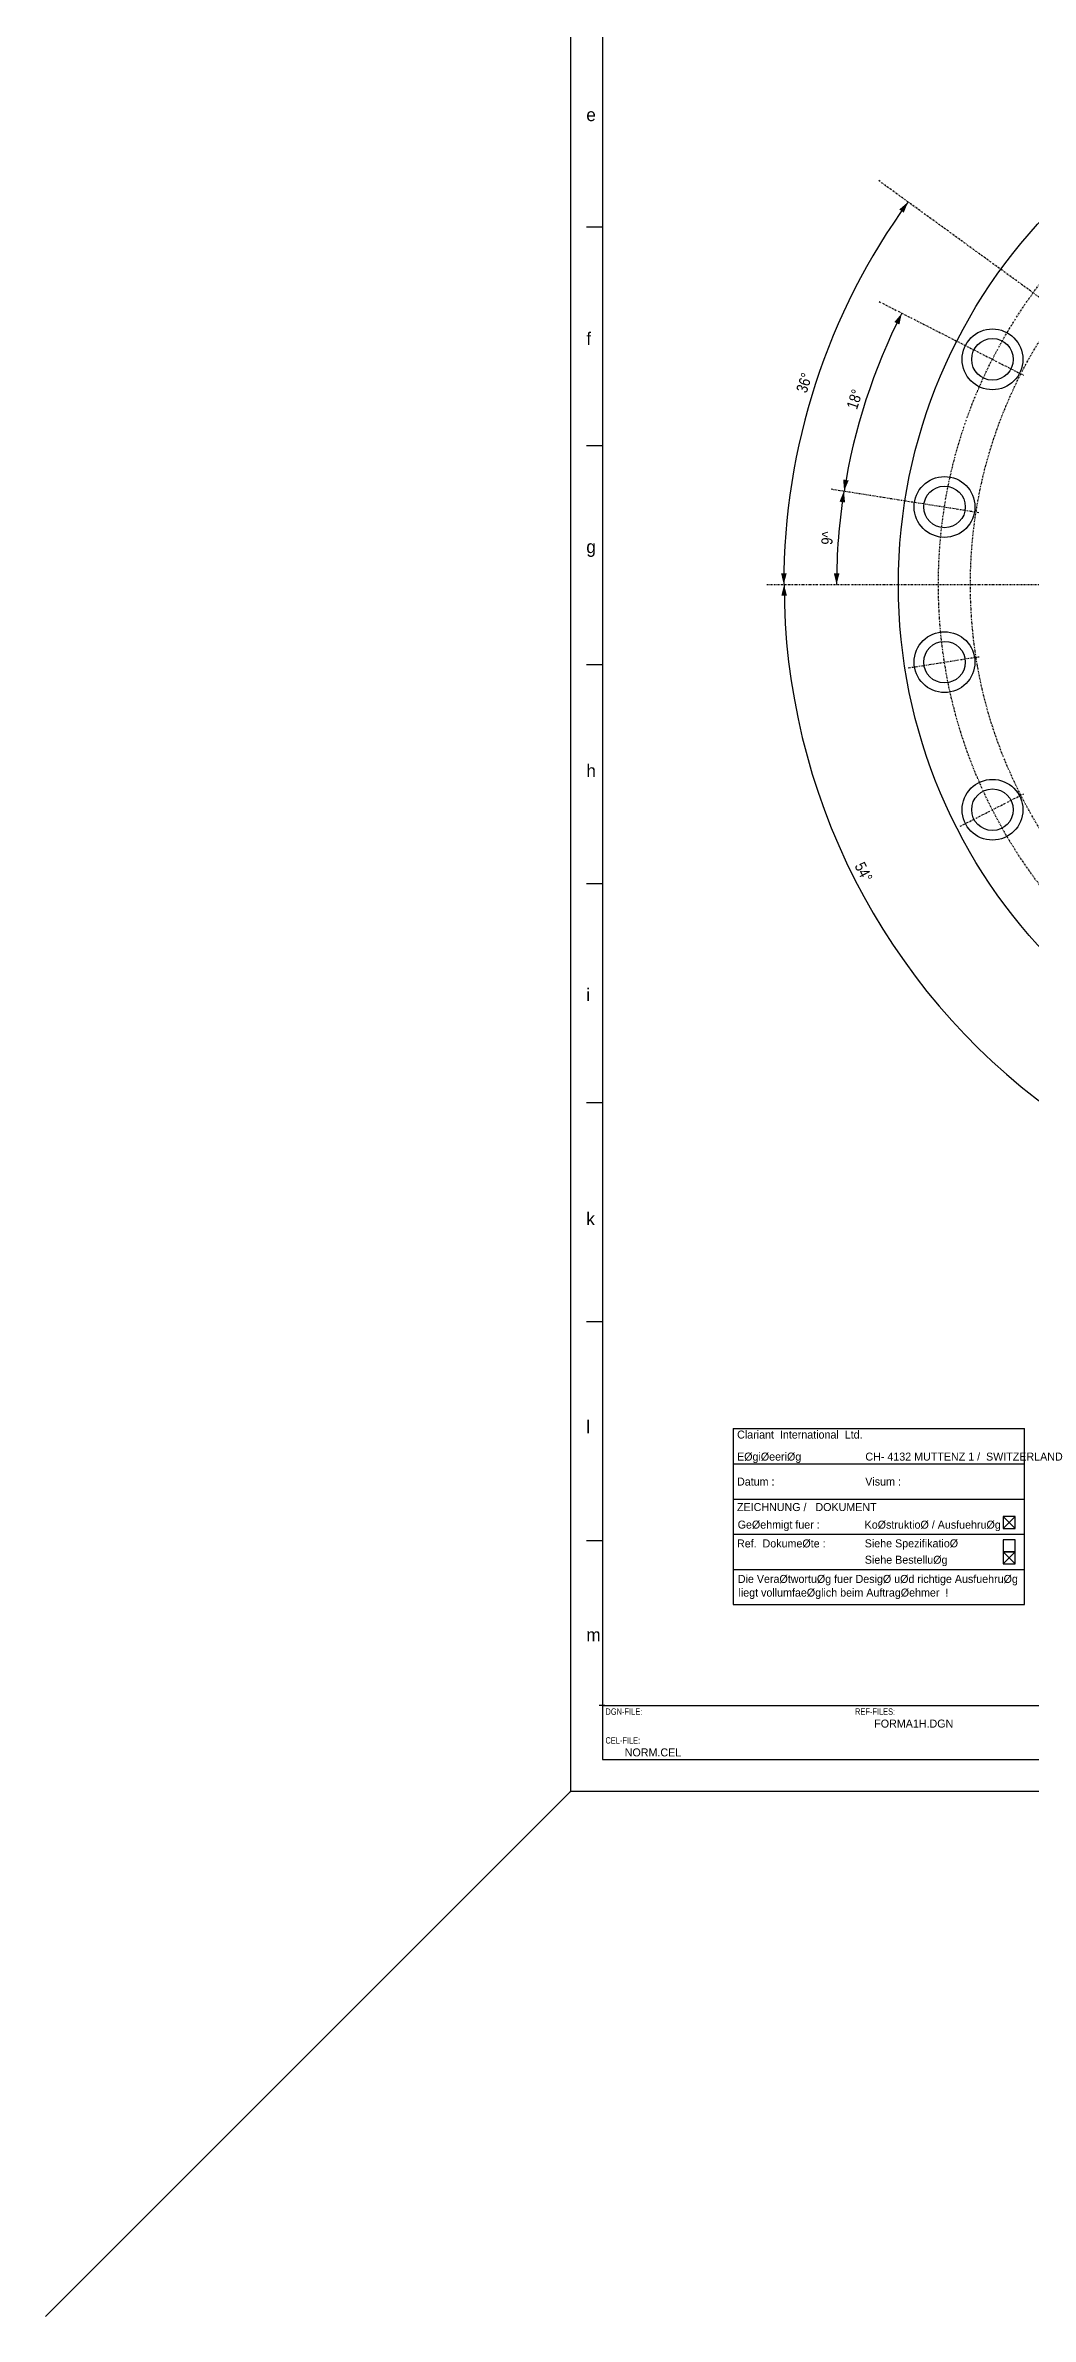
# Model space of a CAD drawing. Extents: x -22471 to -21578, y 9813 to 10953.
# Drawn here: x -22471 to -22163, y 9813 to 10523 of the extents above; entities that cross this region are included whole.
import ezdxf
from ezdxf.enums import TextEntityAlignment as Align

# ---------------------------------------------------------------- set-up
doc = ezdxf.new("R2010")
doc.units = 0
doc.header["$MEASUREMENT"] = 0
doc.linetypes.add('DASHDOT', pattern=[1, 0.5, -0.25, 0, -0.25])
for name, color, linetype in [('10', 7, 'CONTINUOUS'), ('15', 7, 'CONTINUOUS'), ('16', 7, 'CONTINUOUS'), ('A1H-1', 7, 'CONTINUOUS'), ('A1H-10', 7, 'CONTINUOUS'), ('CONSTRUCTION_CLASS', 7, 'CONTINUOUS')]:
    doc.layers.add(name, color=color, linetype=linetype)
doc.styles.get("Standard").update_dxf_attribs({"font": 'txt', "height": 0.2})

# ---------------------------------------------------------------- blocks, each defined once
blk = doc.blocks.new('STCL2')
at = {"layer": 'A1H-10', "color": 3, "linetype": 'Continuous'}
for p, q in [((-91, 55), (-91, 0)), ((-91, 55), (0, 55)), ((0, 0), (0, 55)), ((-91, 44), (0, 44)), ((-91, 33), (0, 33)), ((-91, 22), (0, 22)), ((-6.622, 23.833), (-2.892, 27.563)), ((-6.622, 27.563), (-2.892, 23.833)), ((-6.622, 12.738), (-2.892, 16.468)), ((-6.622, 16.468), (-2.892, 12.738)), ((-91, 11), (0, 11)), ((-91, 0), (0, 0))]:
    blk.add_line(p, q, dxfattribs=at)
for points in [[(-6.622, 23.833), (-2.892, 23.833), (-2.892, 27.563), (-6.622, 27.563)], [(-6.622, 16.468), (-2.892, 16.468), (-2.892, 20.198), (-6.622, 20.198)], [(-6.622, 12.738), (-2.892, 12.738), (-2.892, 16.468), (-6.622, 16.468)]]:
    blk.add_lwpolyline(points, close=True, dxfattribs=at)
for s, p in [('Clariant  International  Ltd.', (-89.798, 53.13)), ('E%%cgi%%ceeri%%cg', (-89.815, 46.253)), ('CH- 4132 MUTTENZ 1 /  SWITZERLAND', (-49.71, 46.248)), ('Datum :', (-89.825, 38.441)), ('Visum :', (-49.752, 38.455)), ('ZEICHNUNG /   DOKUMENT', (-89.841, 30.484)), ('Ge%%cehmigt fuer :', (-89.626, 24.999)), ('Ko%%cstruktio%%c / Ausfuehru%%cg', (-49.951, 24.987)), ('Ref.  Dokume%%cte :', (-89.832, 19.116)), ('Siehe Spezifikatio%%c', (-49.913, 19.15)), ('Siehe Bestellu%%cg', (-49.883, 14.021)), ('Die Vera%%ctwortu%%cg fuer Desig%%c u%%cd richtige Ausfuehru%%cg', (-89.569, 8.024)), ('liegt vollumfae%%cglich beim Auftrag%%cehmer  !', (-89.375, 3.76))]:
    blk.add_text(s, height=2.5, dxfattribs=at).set_placement(p, align=Align.MIDDLE_LEFT)

msp = doc.modelspace()

# ---------------------------------------------------------------- linework, layer by layer
at = {"layer": '15', "color": 1, "linetype": 'Continuous'}
for centre, radius, start, end in [((-22036.48, 10354.53), 203.4, 144.00078, 180), ((-22036.56, 10354.52), 186.77, 152.99454, 170.99488), ((-22036.63, 10354.53), 186.74, 170.99489, 180), ((-22036.6, 10354.53), 203.19, 180, 234.00088)]:
    msp.add_arc(centre, radius, start, end, dxfattribs=at)
for points in [[(-22203.78, 10471.74), (-22201.03, 10474.08), (-22202.36, 10470.73)], [(-22205.3, 10436.58), (-22202.96, 10439.32), (-22203.74, 10435.8)], [(-22222.46, 10380.43), (-22221.07, 10383.76), (-22220.72, 10380.17)], [(-22219.58, 10387.06), (-22221.02, 10383.75), (-22221.31, 10387.35)], [(-22238.97, 10358.02), (-22239.88, 10354.53), (-22240.72, 10358.04)], [(-22240.63, 10351.02), (-22239.79, 10354.53), (-22238.88, 10351.04)], [(-22222.47, 10358.02), (-22223.38, 10354.53), (-22224.22, 10358.04)]]:
    msp.add_solid(points, dxfattribs=at)
at = {"layer": '16', "color": 52, "linetype": 'DASHDOT'}
for p, q in [((-22146.61, 10434.54), (-22210.25, 10480.78)), ((-22210.05, 10442.94), (-22164.9, 10419.93)), ((-22225.07, 10384.39), (-22178.83, 10377.06)), ((-22245.12, 10354.53), (-22036.55, 10354.53)), ((-22200.96, 10328.49), (-22178.83, 10331.99)), ((-22184.7, 10279.04), (-22164.9, 10289.13))]:
    msp.add_line(p, q, dxfattribs=at)
at = {"layer": '16', "color": 92, "linetype": 'Continuous'}
for centre, radius in [((-22036.55, 10354.53), 167.5), ((-22174.65, 10424.9), 9.5), ((-22174.65, 10424.9), 6.5), ((-22189.64, 10378.78), 9.5), ((-22189.64, 10378.78), 6.5), ((-22189.64, 10330.28), 9.5), ((-22189.64, 10330.28), 6.5), ((-22174.65, 10284.16), 9.5), ((-22174.65, 10284.16), 6.5)]:
    msp.add_circle(centre, radius, dxfattribs=at)
at = {"layer": '16', "color": 52, "linetype": 'DASHDOT'}
for radius in [155, 145]:
    msp.add_circle((-22036.55, 10354.53), radius, dxfattribs=at)
at = {"layer": 'A1H-1', "color": 253, "linetype": 'Continuous'}
for p, q in [((-22296.58, 10466.25), (-22301.58, 10466.25)), ((-22296.58, 10397.85), (-22301.58, 10397.85)), ((-22296.58, 10329.42), (-22301.58, 10329.42)), ((-22296.58, 10261), (-22301.58, 10261)), ((-22296.58, 10192.58), (-22301.58, 10192.58)), ((-22296.58, 10124.16), (-22301.58, 10124.16)), ((-22296.58, 10055.75), (-22301.58, 10055.75)), ((-22297.58, 10004.35), (-22295.78, 10004.38)), ((-22296.58, 10005.35), (-22296.58, 10003.35)), ((-22296.58, 10004.27), (-21898.58, 10004.36))]:
    msp.add_line(p, q, dxfattribs=at)
msp.add_lwpolyline([(-22296.58, 9987.35), (-21722.58, 9987.35), (-21722.58, 10808.35), (-22296.58, 10808.35), (-22296.58, 9987.35)], dxfattribs=at)
at = {"layer": 'A1H-1', "color": 1, "linetype": 'Continuous'}
msp.add_point((-22306.58, 9977.35), dxfattribs=at)
at = {"layer": 'A1H-10', "color": 253, "linetype": 'Continuous'}
msp.add_lwpolyline([(-22306.49, 9977.48), (-21712.67, 9977.48), (-21712.67, 10818.23), (-22306.49, 10818.23), (-22306.49, 9977.48)], dxfattribs=at)
at = {"layer": 'CONSTRUCTION_CLASS', "color": 1, "linetype": 'Continuous'}
msp.add_line((-22306.58, 9977.35), (-22470.63, 9813.3), dxfattribs=at)

# ---------------------------------------------------------------- block references
at = {"layer": '10', "color": 3, "linetype": 'Continuous'}
msp.add_blockref('STCL2', (-22164.66, 10035.78), dxfattribs=at)

# ---------------------------------------------------------------- texts
at = {"layer": '15', "color": 1, "linetype": 'Continuous', "width": 0.857143}
for s, rotation, p in [('36%%d', 72.00028, (-22234.44, 10414.68)), ('18%%d', 71.99468, (-22218.69, 10409.54)), ('9^ ', 85.49738, (-22226.47, 10366.99)), ('54%%d', 297.00044, (-22216.29, 10267.42))]:
    msp.add_text(s, height=3.5, rotation=rotation, dxfattribs=at).set_placement(p, align=Align.MIDDLE_LEFT)
at = {"layer": 'A1H-1', "color": 253, "linetype": 'Continuous'}
for s, height, p in [('e', 4, (-22301.58, 10499.35)), ('f', 4, (-22301.58, 10429.35)), ('g', 4, (-22301.58, 10364.35)), ('h', 4, (-22301.58, 10294.35)), ('i', 4, (-22301.58, 10224.35)), ('k', 4, (-22301.58, 10154.35)), ('l', 4, (-22301.58, 10089.35)), ('m', 4, (-22301.58, 10024.35)), ('FORMA1H.DGN', 2.5, (-22211.6, 9997.35)), ('NORM.CEL', 2.5, (-22289.58, 9988.35))]:
    msp.add_text(s, height=height, dxfattribs=at).set_placement(p)
msp.add_text('O', height=0.1, dxfattribs=at).set_placement((-22296.6, 10004.35), align=Align.MIDDLE)
at = {"layer": 'A1H-1', "color": 253, "linetype": 'Continuous', "width": 0.8}
for s, p in [('DGN-FILE:', (-22295.6, 10001.35)), ('REF-FILES:', (-22217.6, 10001.35)), ('CEL-FILE:', (-22295.6, 9992.35))]:
    msp.add_text(s, height=2, dxfattribs=at).set_placement(p)

doc.saveas('drawing.dxf')
